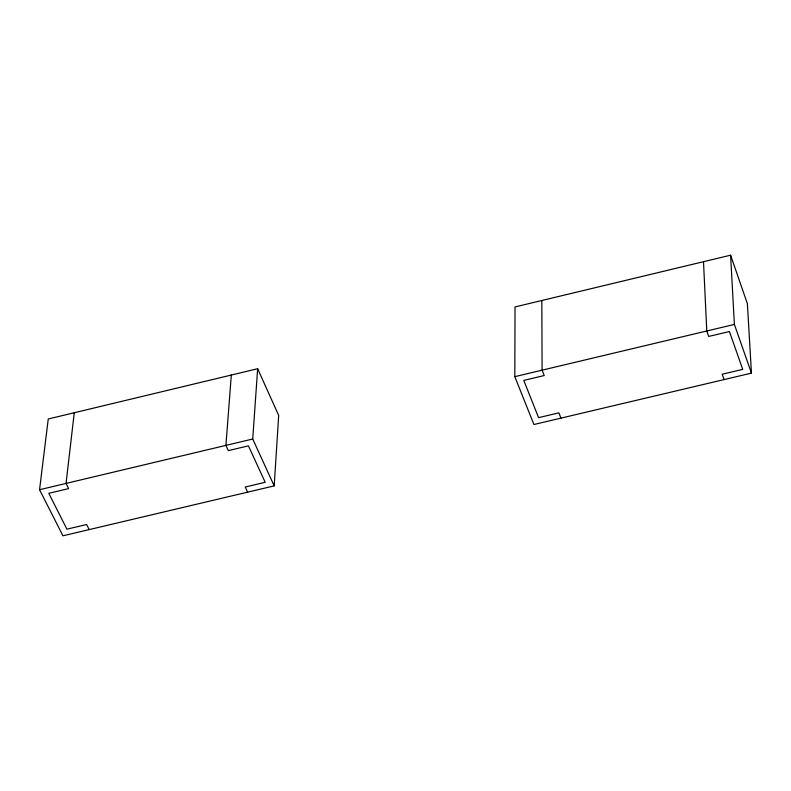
<?xml version="1.0" encoding="UTF-8"?>
<svg xmlns="http://www.w3.org/2000/svg" width="791" height="791" viewBox="0 0 791 791"><rect width="100%" height="100%" fill="white"/><g stroke="black" fill="none" stroke-linecap="round" stroke-linejoin="round"><path stroke-width="1.19" d="M514.822 376.654L515.03 306.938L730.597 255.196L747.386 303.685L751.45 373.115L533.915 424.52L514.822 376.654L734.384 324.419L730.597 255.196M274.19 485.882L278.689 415.433L257.648 368.725L48.251 418.983L39.55 489.718L62.934 535.804L274.19 485.882L252.725 439.005L257.648 368.725M231.318 375.043L225.919 445.373L228.352 450.623L248.433 445.847L265.183 482.292L245.24 487.009L247.632 492.16M74.275 412.734L66.039 483.41L68.639 488.591L48.785 493.307L66.919 529.169L86.634 524.512L89.185 529.604M39.55 489.718L252.725 439.005M560.948 418.132L558.871 412.853L538.572 417.648L523.771 380.402L544.218 375.537L542.102 370.158L541.825 300.511M724.101 379.581L722.193 374.232L742.719 369.377L729.401 331.518L708.716 336.432L706.778 330.984L703.496 261.702M734.384 324.419L751.45 373.115"/></g></svg>
